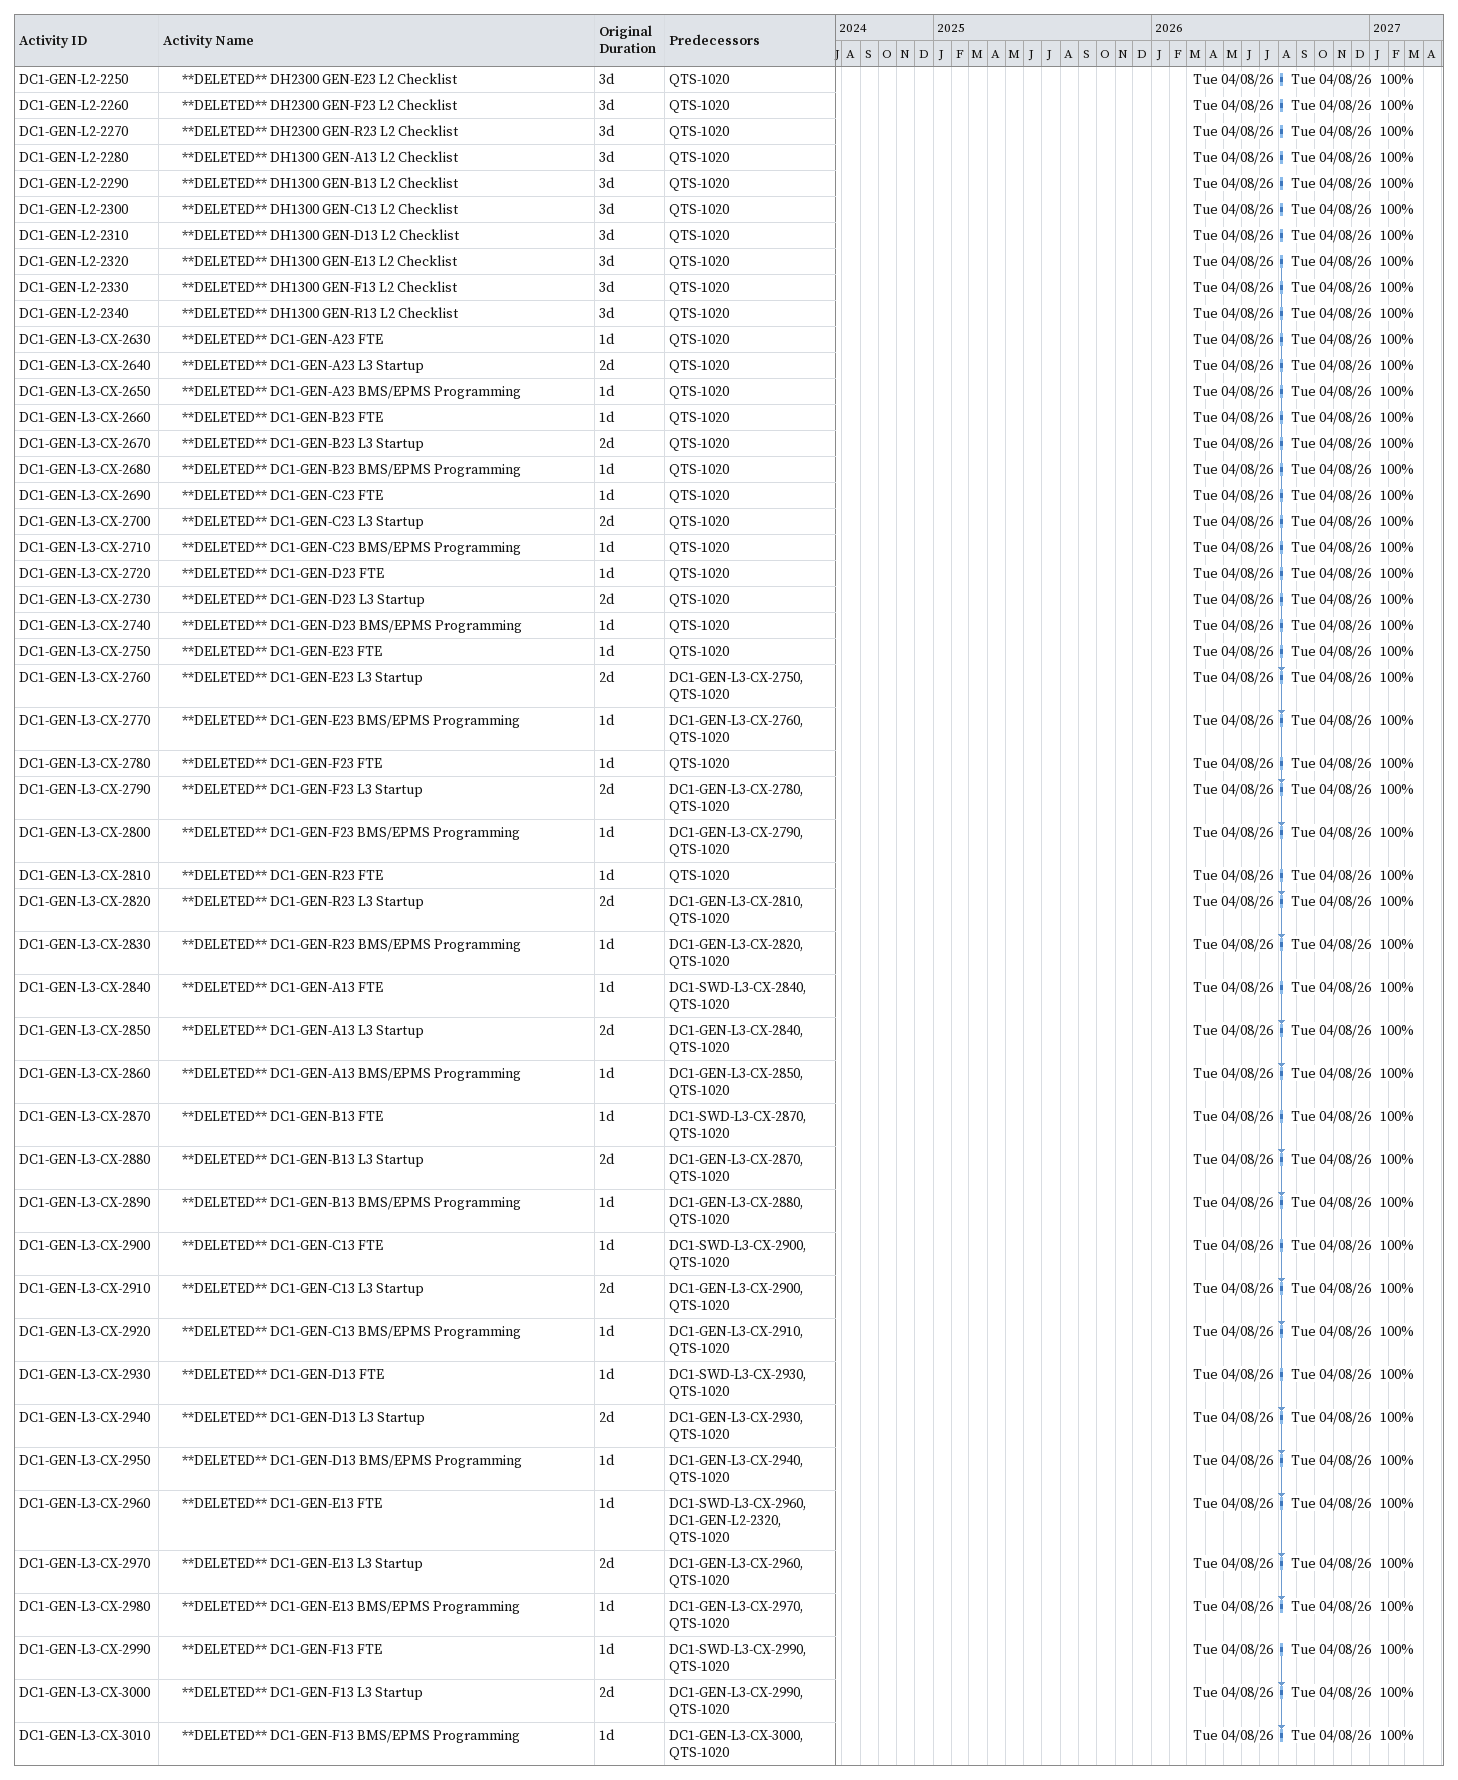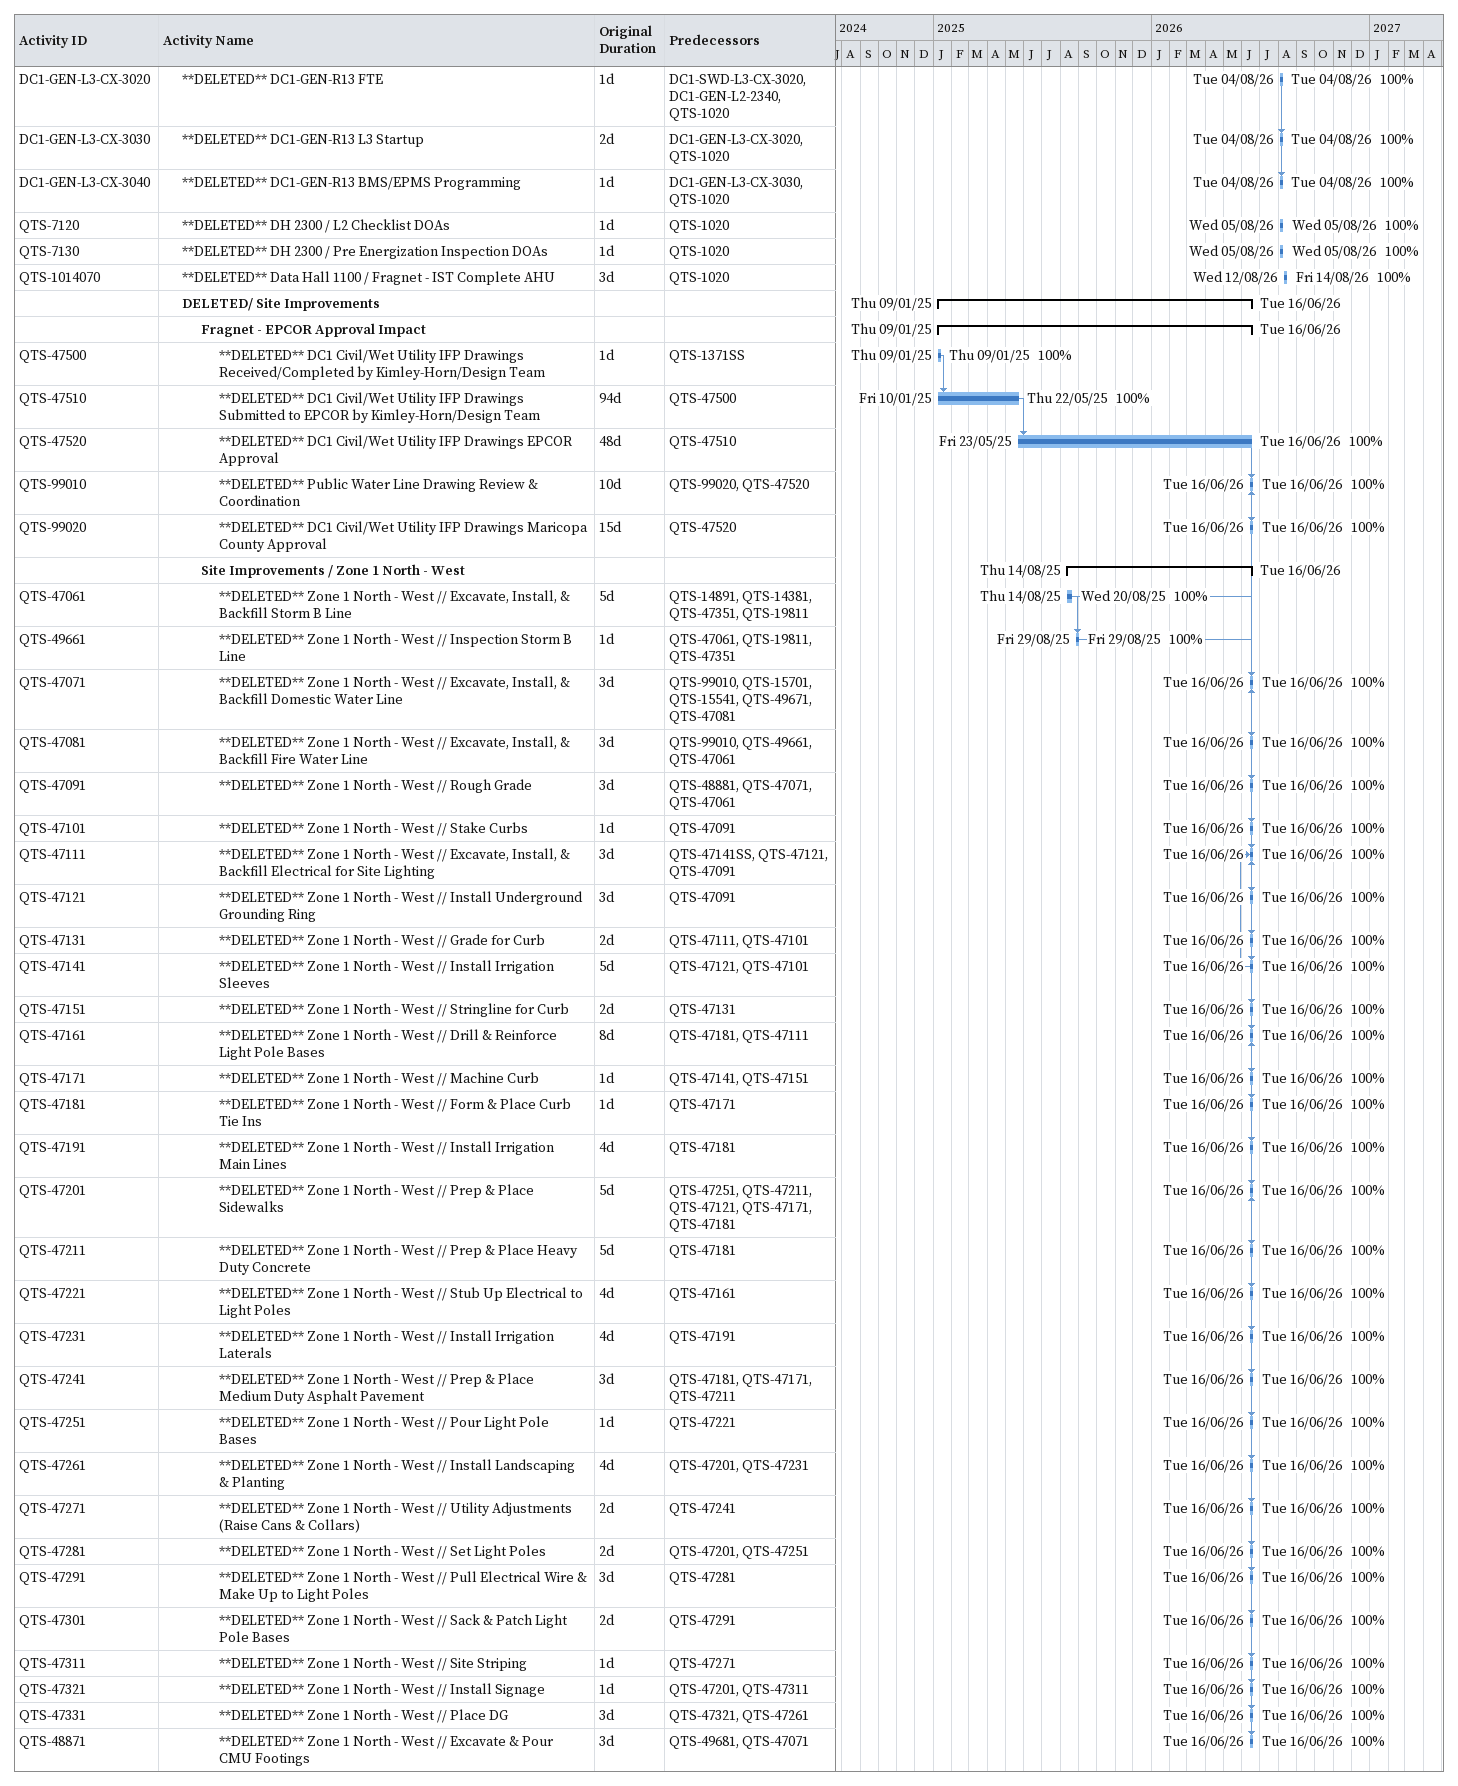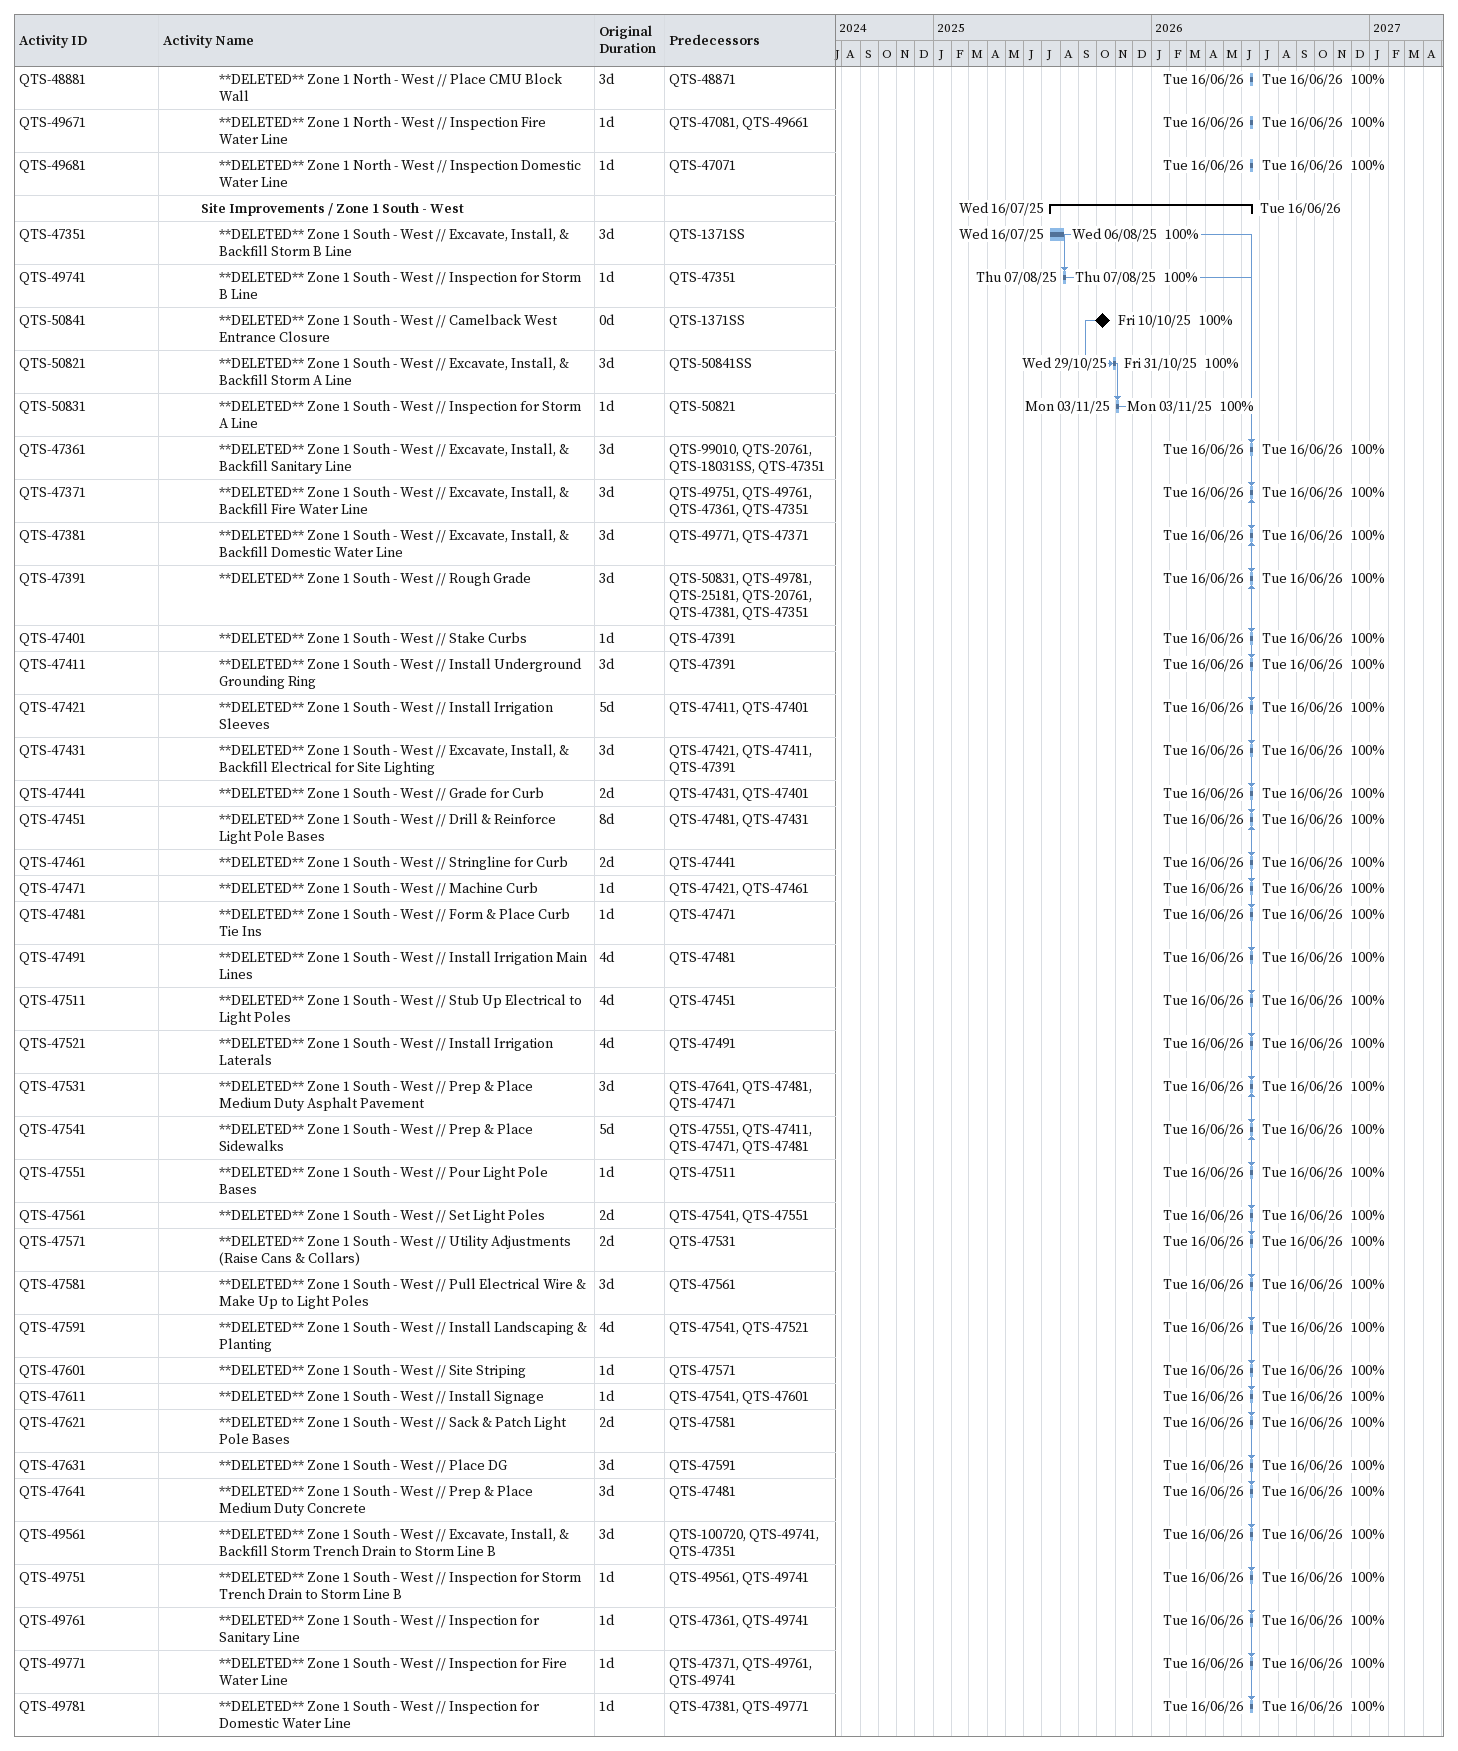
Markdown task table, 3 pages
| ID | Level | Task | Original duration | Start | Finish | Predecessors | % complete |
|---|---|---|---|---|---|---|---|
| DC1-GEN-L2-2250 | 2 | **DELETED** DH2300 GEN-E23 L2 Checklist | 3d | 2026-08-04 | 2026-08-04 | QTS-1020 | 100 |
| DC1-GEN-L2-2260 | 2 | **DELETED** DH2300 GEN-F23 L2 Checklist | 3d | 2026-08-04 | 2026-08-04 | QTS-1020 | 100 |
| DC1-GEN-L2-2270 | 2 | **DELETED** DH2300 GEN-R23 L2 Checklist | 3d | 2026-08-04 | 2026-08-04 | QTS-1020 | 100 |
| DC1-GEN-L2-2280 | 2 | **DELETED** DH1300 GEN-A13 L2 Checklist | 3d | 2026-08-04 | 2026-08-04 | QTS-1020 | 100 |
| DC1-GEN-L2-2290 | 2 | **DELETED** DH1300 GEN-B13 L2 Checklist | 3d | 2026-08-04 | 2026-08-04 | QTS-1020 | 100 |
| DC1-GEN-L2-2300 | 2 | **DELETED** DH1300 GEN-C13 L2 Checklist | 3d | 2026-08-04 | 2026-08-04 | QTS-1020 | 100 |
| DC1-GEN-L2-2310 | 2 | **DELETED** DH1300 GEN-D13 L2 Checklist | 3d | 2026-08-04 | 2026-08-04 | QTS-1020 | 100 |
| DC1-GEN-L2-2320 | 2 | **DELETED** DH1300 GEN-E13 L2 Checklist | 3d | 2026-08-04 | 2026-08-04 | QTS-1020 | 100 |
| DC1-GEN-L2-2330 | 2 | **DELETED** DH1300 GEN-F13 L2 Checklist | 3d | 2026-08-04 | 2026-08-04 | QTS-1020 | 100 |
| DC1-GEN-L2-2340 | 2 | **DELETED** DH1300 GEN-R13 L2 Checklist | 3d | 2026-08-04 | 2026-08-04 | QTS-1020 | 100 |
| DC1-GEN-L3-CX-2630 | 2 | **DELETED** DC1-GEN-A23 FTE | 1d | 2026-08-04 | 2026-08-04 | QTS-1020 | 100 |
| DC1-GEN-L3-CX-2640 | 2 | **DELETED** DC1-GEN-A23 L3 Startup | 2d | 2026-08-04 | 2026-08-04 | QTS-1020 | 100 |
| DC1-GEN-L3-CX-2650 | 2 | **DELETED** DC1-GEN-A23 BMS/EPMS Programming | 1d | 2026-08-04 | 2026-08-04 | QTS-1020 | 100 |
| DC1-GEN-L3-CX-2660 | 2 | **DELETED** DC1-GEN-B23 FTE | 1d | 2026-08-04 | 2026-08-04 | QTS-1020 | 100 |
| DC1-GEN-L3-CX-2670 | 2 | **DELETED** DC1-GEN-B23 L3 Startup | 2d | 2026-08-04 | 2026-08-04 | QTS-1020 | 100 |
| DC1-GEN-L3-CX-2680 | 2 | **DELETED** DC1-GEN-B23 BMS/EPMS Programming | 1d | 2026-08-04 | 2026-08-04 | QTS-1020 | 100 |
| DC1-GEN-L3-CX-2690 | 2 | **DELETED** DC1-GEN-C23 FTE | 1d | 2026-08-04 | 2026-08-04 | QTS-1020 | 100 |
| DC1-GEN-L3-CX-2700 | 2 | **DELETED** DC1-GEN-C23 L3 Startup | 2d | 2026-08-04 | 2026-08-04 | QTS-1020 | 100 |
| DC1-GEN-L3-CX-2710 | 2 | **DELETED** DC1-GEN-C23 BMS/EPMS Programming | 1d | 2026-08-04 | 2026-08-04 | QTS-1020 | 100 |
| DC1-GEN-L3-CX-2720 | 2 | **DELETED** DC1-GEN-D23 FTE | 1d | 2026-08-04 | 2026-08-04 | QTS-1020 | 100 |
| DC1-GEN-L3-CX-2730 | 2 | **DELETED** DC1-GEN-D23 L3 Startup | 2d | 2026-08-04 | 2026-08-04 | QTS-1020 | 100 |
| DC1-GEN-L3-CX-2740 | 2 | **DELETED** DC1-GEN-D23 BMS/EPMS Programming | 1d | 2026-08-04 | 2026-08-04 | QTS-1020 | 100 |
| DC1-GEN-L3-CX-2750 | 2 | **DELETED** DC1-GEN-E23 FTE | 1d | 2026-08-04 | 2026-08-04 | QTS-1020 | 100 |
| DC1-GEN-L3-CX-2760 | 2 | **DELETED** DC1-GEN-E23 L3 Startup | 2d | 2026-08-04 | 2026-08-04 | DC1-GEN-L3-CX-2750, QTS-1020 | 100 |
| DC1-GEN-L3-CX-2770 | 2 | **DELETED** DC1-GEN-E23 BMS/EPMS Programming | 1d | 2026-08-04 | 2026-08-04 | DC1-GEN-L3-CX-2760, QTS-1020 | 100 |
| DC1-GEN-L3-CX-2780 | 2 | **DELETED** DC1-GEN-F23 FTE | 1d | 2026-08-04 | 2026-08-04 | QTS-1020 | 100 |
| DC1-GEN-L3-CX-2790 | 2 | **DELETED** DC1-GEN-F23 L3 Startup | 2d | 2026-08-04 | 2026-08-04 | DC1-GEN-L3-CX-2780, QTS-1020 | 100 |
| DC1-GEN-L3-CX-2800 | 2 | **DELETED** DC1-GEN-F23 BMS/EPMS Programming | 1d | 2026-08-04 | 2026-08-04 | DC1-GEN-L3-CX-2790, QTS-1020 | 100 |
| DC1-GEN-L3-CX-2810 | 2 | **DELETED** DC1-GEN-R23 FTE | 1d | 2026-08-04 | 2026-08-04 | QTS-1020 | 100 |
| DC1-GEN-L3-CX-2820 | 2 | **DELETED** DC1-GEN-R23 L3 Startup | 2d | 2026-08-04 | 2026-08-04 | DC1-GEN-L3-CX-2810, QTS-1020 | 100 |
| DC1-GEN-L3-CX-2830 | 2 | **DELETED** DC1-GEN-R23 BMS/EPMS Programming | 1d | 2026-08-04 | 2026-08-04 | DC1-GEN-L3-CX-2820, QTS-1020 | 100 |
| DC1-GEN-L3-CX-2840 | 2 | **DELETED** DC1-GEN-A13 FTE | 1d | 2026-08-04 | 2026-08-04 | DC1-SWD-L3-CX-2840, QTS-1020 | 100 |
| DC1-GEN-L3-CX-2850 | 2 | **DELETED** DC1-GEN-A13 L3 Startup | 2d | 2026-08-04 | 2026-08-04 | DC1-GEN-L3-CX-2840, QTS-1020 | 100 |
| DC1-GEN-L3-CX-2860 | 2 | **DELETED** DC1-GEN-A13 BMS/EPMS Programming | 1d | 2026-08-04 | 2026-08-04 | DC1-GEN-L3-CX-2850, QTS-1020 | 100 |
| DC1-GEN-L3-CX-2870 | 2 | **DELETED** DC1-GEN-B13 FTE | 1d | 2026-08-04 | 2026-08-04 | DC1-SWD-L3-CX-2870, QTS-1020 | 100 |
| DC1-GEN-L3-CX-2880 | 2 | **DELETED** DC1-GEN-B13 L3 Startup | 2d | 2026-08-04 | 2026-08-04 | DC1-GEN-L3-CX-2870, QTS-1020 | 100 |
| DC1-GEN-L3-CX-2890 | 2 | **DELETED** DC1-GEN-B13 BMS/EPMS Programming | 1d | 2026-08-04 | 2026-08-04 | DC1-GEN-L3-CX-2880, QTS-1020 | 100 |
| DC1-GEN-L3-CX-2900 | 2 | **DELETED** DC1-GEN-C13 FTE | 1d | 2026-08-04 | 2026-08-04 | DC1-SWD-L3-CX-2900, QTS-1020 | 100 |
| DC1-GEN-L3-CX-2910 | 2 | **DELETED** DC1-GEN-C13 L3 Startup | 2d | 2026-08-04 | 2026-08-04 | DC1-GEN-L3-CX-2900, QTS-1020 | 100 |
| DC1-GEN-L3-CX-2920 | 2 | **DELETED** DC1-GEN-C13 BMS/EPMS Programming | 1d | 2026-08-04 | 2026-08-04 | DC1-GEN-L3-CX-2910, QTS-1020 | 100 |
| DC1-GEN-L3-CX-2930 | 2 | **DELETED** DC1-GEN-D13 FTE | 1d | 2026-08-04 | 2026-08-04 | DC1-SWD-L3-CX-2930, QTS-1020 | 100 |
| DC1-GEN-L3-CX-2940 | 2 | **DELETED** DC1-GEN-D13 L3 Startup | 2d | 2026-08-04 | 2026-08-04 | DC1-GEN-L3-CX-2930, QTS-1020 | 100 |
| DC1-GEN-L3-CX-2950 | 2 | **DELETED** DC1-GEN-D13 BMS/EPMS Programming | 1d | 2026-08-04 | 2026-08-04 | DC1-GEN-L3-CX-2940, QTS-1020 | 100 |
| DC1-GEN-L3-CX-2960 | 2 | **DELETED** DC1-GEN-E13 FTE | 1d | 2026-08-04 | 2026-08-04 | DC1-SWD-L3-CX-2960, DC1-GEN-L2-2320, QTS-1020 | 100 |
| DC1-GEN-L3-CX-2970 | 2 | **DELETED** DC1-GEN-E13 L3 Startup | 2d | 2026-08-04 | 2026-08-04 | DC1-GEN-L3-CX-2960, QTS-1020 | 100 |
| DC1-GEN-L3-CX-2980 | 2 | **DELETED** DC1-GEN-E13 BMS/EPMS Programming | 1d | 2026-08-04 | 2026-08-04 | DC1-GEN-L3-CX-2970, QTS-1020 | 100 |
| DC1-GEN-L3-CX-2990 | 2 | **DELETED** DC1-GEN-F13 FTE | 1d | 2026-08-04 | 2026-08-04 | DC1-SWD-L3-CX-2990, QTS-1020 | 100 |
| DC1-GEN-L3-CX-3000 | 2 | **DELETED** DC1-GEN-F13 L3 Startup | 2d | 2026-08-04 | 2026-08-04 | DC1-GEN-L3-CX-2990, QTS-1020 | 100 |
| DC1-GEN-L3-CX-3010 | 2 | **DELETED** DC1-GEN-F13 BMS/EPMS Programming | 1d | 2026-08-04 | 2026-08-04 | DC1-GEN-L3-CX-3000, QTS-1020 | 100 |
| DC1-GEN-L3-CX-3020 | 2 | **DELETED** DC1-GEN-R13 FTE | 1d | 2026-08-04 | 2026-08-04 | DC1-SWD-L3-CX-3020, DC1-GEN-L2-2340, QTS-1020 | 100 |
| DC1-GEN-L3-CX-3030 | 2 | **DELETED** DC1-GEN-R13 L3 Startup | 2d | 2026-08-04 | 2026-08-04 | DC1-GEN-L3-CX-3020, QTS-1020 | 100 |
| DC1-GEN-L3-CX-3040 | 2 | **DELETED** DC1-GEN-R13 BMS/EPMS Programming | 1d | 2026-08-04 | 2026-08-04 | DC1-GEN-L3-CX-3030, QTS-1020 | 100 |
| QTS-7120 | 2 | **DELETED** DH 2300 / L2 Checklist DOAs | 1d | 2026-08-05 | 2026-08-05 | QTS-1020 | 100 |
| QTS-7130 | 2 | **DELETED** DH 2300 / Pre Energization Inspection DOAs | 1d | 2026-08-05 | 2026-08-05 | QTS-1020 | 100 |
| QTS-1014070 | 2 | **DELETED** Data Hall 1100 / Fragnet - IST Complete AHU | 3d | 2026-08-12 | 2026-08-14 | QTS-1020 | 100 |
|  | 2 | **DELETED/ Site Improvements** |  | 2025-01-09 | 2026-06-16 |  |  |
|  | 3 | **Fragnet - EPCOR Approval Impact** |  | 2025-01-09 | 2026-06-16 |  |  |
| QTS-47500 | 4 | **DELETED** DC1 Civil/Wet Utility IFP Drawings Received/Completed by Kimley-Horn/Design Team | 1d | 2025-01-09 | 2025-01-09 | QTS-1371SS | 100 |
| QTS-47510 | 4 | **DELETED** DC1 Civil/Wet Utility IFP Drawings Submitted to EPCOR by Kimley-Horn/Design Team | 94d | 2025-01-10 | 2025-05-22 | QTS-47500 | 100 |
| QTS-47520 | 4 | **DELETED** DC1 Civil/Wet Utility IFP Drawings EPCOR Approval | 48d | 2025-05-23 | 2026-06-16 | QTS-47510 | 100 |
| QTS-99010 | 4 | **DELETED** Public Water Line Drawing Review & Coordination | 10d | 2026-06-16 | 2026-06-16 | QTS-99020, QTS-47520 | 100 |
| QTS-99020 | 4 | **DELETED** DC1 Civil/Wet Utility IFP Drawings Maricopa County Approval | 15d | 2026-06-16 | 2026-06-16 | QTS-47520 | 100 |
|  | 3 | **Site Improvements / Zone 1 North - West** |  | 2025-08-14 | 2026-06-16 |  |  |
| QTS-47061 | 4 | **DELETED** Zone 1 North - West // Excavate, Install, & Backfill Storm B Line | 5d | 2025-08-14 | 2025-08-20 | QTS-14891, QTS-14381, QTS-47351, QTS-19811 | 100 |
| QTS-49661 | 4 | **DELETED** Zone 1 North - West // Inspection Storm B Line | 1d | 2025-08-29 | 2025-08-29 | QTS-47061, QTS-19811, QTS-47351 | 100 |
| QTS-47071 | 4 | **DELETED** Zone 1 North - West // Excavate, Install, & Backfill Domestic Water Line | 3d | 2026-06-16 | 2026-06-16 | QTS-99010, QTS-15701, QTS-15541, QTS-49671, QTS-47081 | 100 |
| QTS-47081 | 4 | **DELETED** Zone 1 North - West // Excavate, Install, & Backfill Fire Water Line | 3d | 2026-06-16 | 2026-06-16 | QTS-99010, QTS-49661, QTS-47061 | 100 |
| QTS-47091 | 4 | **DELETED** Zone 1 North - West // Rough Grade | 3d | 2026-06-16 | 2026-06-16 | QTS-48881, QTS-47071, QTS-47061 | 100 |
| QTS-47101 | 4 | **DELETED** Zone 1 North - West // Stake Curbs | 1d | 2026-06-16 | 2026-06-16 | QTS-47091 | 100 |
| QTS-47111 | 4 | **DELETED** Zone 1 North - West // Excavate, Install, & Backfill Electrical for Site Lighting | 3d | 2026-06-16 | 2026-06-16 | QTS-47141SS, QTS-47121, QTS-47091 | 100 |
| QTS-47121 | 4 | **DELETED** Zone 1 North - West // Install Underground Grounding Ring | 3d | 2026-06-16 | 2026-06-16 | QTS-47091 | 100 |
| QTS-47131 | 4 | **DELETED** Zone 1 North - West // Grade for Curb | 2d | 2026-06-16 | 2026-06-16 | QTS-47111, QTS-47101 | 100 |
| QTS-47141 | 4 | **DELETED** Zone 1 North - West // Install Irrigation Sleeves | 5d | 2026-06-16 | 2026-06-16 | QTS-47121, QTS-47101 | 100 |
| QTS-47151 | 4 | **DELETED** Zone 1 North - West // Stringline for Curb | 2d | 2026-06-16 | 2026-06-16 | QTS-47131 | 100 |
| QTS-47161 | 4 | **DELETED** Zone 1 North - West // Drill & Reinforce Light Pole Bases | 8d | 2026-06-16 | 2026-06-16 | QTS-47181, QTS-47111 | 100 |
| QTS-47171 | 4 | **DELETED** Zone 1 North - West // Machine Curb | 1d | 2026-06-16 | 2026-06-16 | QTS-47141, QTS-47151 | 100 |
| QTS-47181 | 4 | **DELETED** Zone 1 North - West // Form & Place Curb Tie Ins | 1d | 2026-06-16 | 2026-06-16 | QTS-47171 | 100 |
| QTS-47191 | 4 | **DELETED** Zone 1 North - West // Install Irrigation Main Lines | 4d | 2026-06-16 | 2026-06-16 | QTS-47181 | 100 |
| QTS-47201 | 4 | **DELETED** Zone 1 North - West // Prep & Place Sidewalks | 5d | 2026-06-16 | 2026-06-16 | QTS-47251, QTS-47211, QTS-47121, QTS-47171, QTS-47181 | 100 |
| QTS-47211 | 4 | **DELETED** Zone 1 North - West // Prep & Place Heavy Duty Concrete | 5d | 2026-06-16 | 2026-06-16 | QTS-47181 | 100 |
| QTS-47221 | 4 | **DELETED** Zone 1 North - West // Stub Up Electrical to Light Poles | 4d | 2026-06-16 | 2026-06-16 | QTS-47161 | 100 |
| QTS-47231 | 4 | **DELETED** Zone 1 North - West // Install Irrigation Laterals | 4d | 2026-06-16 | 2026-06-16 | QTS-47191 | 100 |
| QTS-47241 | 4 | **DELETED** Zone 1 North - West // Prep & Place Medium Duty Asphalt Pavement | 3d | 2026-06-16 | 2026-06-16 | QTS-47181, QTS-47171, QTS-47211 | 100 |
| QTS-47251 | 4 | **DELETED** Zone 1 North - West // Pour Light Pole Bases | 1d | 2026-06-16 | 2026-06-16 | QTS-47221 | 100 |
| QTS-47261 | 4 | **DELETED** Zone 1 North - West // Install Landscaping & Planting | 4d | 2026-06-16 | 2026-06-16 | QTS-47201, QTS-47231 | 100 |
| QTS-47271 | 4 | **DELETED** Zone 1 North - West // Utility Adjustments (Raise Cans & Collars) | 2d | 2026-06-16 | 2026-06-16 | QTS-47241 | 100 |
| QTS-47281 | 4 | **DELETED** Zone 1 North - West // Set Light Poles | 2d | 2026-06-16 | 2026-06-16 | QTS-47201, QTS-47251 | 100 |
| QTS-47291 | 4 | **DELETED** Zone 1 North - West // Pull Electrical Wire & Make Up to Light Poles | 3d | 2026-06-16 | 2026-06-16 | QTS-47281 | 100 |
| QTS-47301 | 4 | **DELETED** Zone 1 North - West // Sack & Patch Light Pole Bases | 2d | 2026-06-16 | 2026-06-16 | QTS-47291 | 100 |
| QTS-47311 | 4 | **DELETED** Zone 1 North - West // Site Striping | 1d | 2026-06-16 | 2026-06-16 | QTS-47271 | 100 |
| QTS-47321 | 4 | **DELETED** Zone 1 North - West // Install Signage | 1d | 2026-06-16 | 2026-06-16 | QTS-47201, QTS-47311 | 100 |
| QTS-47331 | 4 | **DELETED** Zone 1 North - West // Place DG | 3d | 2026-06-16 | 2026-06-16 | QTS-47321, QTS-47261 | 100 |
| QTS-48871 | 4 | **DELETED** Zone 1 North - West // Excavate & Pour CMU Footings | 3d | 2026-06-16 | 2026-06-16 | QTS-49681, QTS-47071 | 100 |
| QTS-48881 | 4 | **DELETED** Zone 1 North - West // Place CMU Block Wall | 3d | 2026-06-16 | 2026-06-16 | QTS-48871 | 100 |
| QTS-49671 | 4 | **DELETED** Zone 1 North - West // Inspection Fire Water Line | 1d | 2026-06-16 | 2026-06-16 | QTS-47081, QTS-49661 | 100 |
| QTS-49681 | 4 | **DELETED** Zone 1 North - West // Inspection Domestic Water Line | 1d | 2026-06-16 | 2026-06-16 | QTS-47071 | 100 |
|  | 3 | **Site Improvements / Zone 1 South - West** |  | 2025-07-16 | 2026-06-16 |  |  |
| QTS-47351 | 4 | **DELETED** Zone 1 South - West // Excavate, Install, & Backfill Storm B Line | 3d | 2025-07-16 | 2025-08-06 | QTS-1371SS | 100 |
| QTS-49741 | 4 | **DELETED** Zone 1 South - West // Inspection for Storm B Line | 1d | 2025-08-07 | 2025-08-07 | QTS-47351 | 100 |
| QTS-50841 | 4 | **DELETED** Zone 1 South - West // Camelback West Entrance Closure | 0d | 2025-10-10 | 2025-10-10 | QTS-1371SS | 100 |
| QTS-50821 | 4 | **DELETED** Zone 1 South - West // Excavate, Install, & Backfill Storm A Line | 3d | 2025-10-29 | 2025-10-31 | QTS-50841SS | 100 |
| QTS-50831 | 4 | **DELETED** Zone 1 South - West // Inspection for Storm A Line | 1d | 2025-11-03 | 2025-11-03 | QTS-50821 | 100 |
| QTS-47361 | 4 | **DELETED** Zone 1 South - West // Excavate, Install, & Backfill Sanitary Line | 3d | 2026-06-16 | 2026-06-16 | QTS-99010, QTS-20761, QTS-18031SS, QTS-47351 | 100 |
| QTS-47371 | 4 | **DELETED** Zone 1 South - West // Excavate, Install, & Backfill Fire Water Line | 3d | 2026-06-16 | 2026-06-16 | QTS-49751, QTS-49761, QTS-47361, QTS-47351 | 100 |
| QTS-47381 | 4 | **DELETED** Zone 1 South - West // Excavate, Install, & Backfill Domestic Water Line | 3d | 2026-06-16 | 2026-06-16 | QTS-49771, QTS-47371 | 100 |
| QTS-47391 | 4 | **DELETED** Zone 1 South - West // Rough Grade | 3d | 2026-06-16 | 2026-06-16 | QTS-50831, QTS-49781, QTS-25181, QTS-20761, QTS-47381, QTS-47351 | 100 |
| QTS-47401 | 4 | **DELETED** Zone 1 South - West // Stake Curbs | 1d | 2026-06-16 | 2026-06-16 | QTS-47391 | 100 |
| QTS-47411 | 4 | **DELETED** Zone 1 South - West // Install Underground Grounding Ring | 3d | 2026-06-16 | 2026-06-16 | QTS-47391 | 100 |
| QTS-47421 | 4 | **DELETED** Zone 1 South - West // Install Irrigation Sleeves | 5d | 2026-06-16 | 2026-06-16 | QTS-47411, QTS-47401 | 100 |
| QTS-47431 | 4 | **DELETED** Zone 1 South - West // Excavate, Install, & Backfill Electrical for Site Lighting | 3d | 2026-06-16 | 2026-06-16 | QTS-47421, QTS-47411, QTS-47391 | 100 |
| QTS-47441 | 4 | **DELETED** Zone 1 South - West // Grade for Curb | 2d | 2026-06-16 | 2026-06-16 | QTS-47431, QTS-47401 | 100 |
| QTS-47451 | 4 | **DELETED** Zone 1 South - West // Drill & Reinforce Light Pole Bases | 8d | 2026-06-16 | 2026-06-16 | QTS-47481, QTS-47431 | 100 |
| QTS-47461 | 4 | **DELETED** Zone 1 South - West // Stringline for Curb | 2d | 2026-06-16 | 2026-06-16 | QTS-47441 | 100 |
| QTS-47471 | 4 | **DELETED** Zone 1 South - West // Machine Curb | 1d | 2026-06-16 | 2026-06-16 | QTS-47421, QTS-47461 | 100 |
| QTS-47481 | 4 | **DELETED** Zone 1 South - West // Form & Place Curb Tie Ins | 1d | 2026-06-16 | 2026-06-16 | QTS-47471 | 100 |
| QTS-47491 | 4 | **DELETED** Zone 1 South - West // Install Irrigation Main Lines | 4d | 2026-06-16 | 2026-06-16 | QTS-47481 | 100 |
| QTS-47511 | 4 | **DELETED** Zone 1 South - West // Stub Up Electrical to Light Poles | 4d | 2026-06-16 | 2026-06-16 | QTS-47451 | 100 |
| QTS-47521 | 4 | **DELETED** Zone 1 South - West // Install Irrigation Laterals | 4d | 2026-06-16 | 2026-06-16 | QTS-47491 | 100 |
| QTS-47531 | 4 | **DELETED** Zone 1 South - West // Prep & Place Medium Duty Asphalt Pavement | 3d | 2026-06-16 | 2026-06-16 | QTS-47641, QTS-47481, QTS-47471 | 100 |
| QTS-47541 | 4 | **DELETED** Zone 1 South - West // Prep & Place Sidewalks | 5d | 2026-06-16 | 2026-06-16 | QTS-47551, QTS-47411, QTS-47471, QTS-47481 | 100 |
| QTS-47551 | 4 | **DELETED** Zone 1 South - West // Pour Light Pole Bases | 1d | 2026-06-16 | 2026-06-16 | QTS-47511 | 100 |
| QTS-47561 | 4 | **DELETED** Zone 1 South - West // Set Light Poles | 2d | 2026-06-16 | 2026-06-16 | QTS-47541, QTS-47551 | 100 |
| QTS-47571 | 4 | **DELETED** Zone 1 South - West // Utility Adjustments (Raise Cans & Collars) | 2d | 2026-06-16 | 2026-06-16 | QTS-47531 | 100 |
| QTS-47581 | 4 | **DELETED** Zone 1 South - West // Pull Electrical Wire & Make Up to Light Poles | 3d | 2026-06-16 | 2026-06-16 | QTS-47561 | 100 |
| QTS-47591 | 4 | **DELETED** Zone 1 South - West // Install Landscaping & Planting | 4d | 2026-06-16 | 2026-06-16 | QTS-47541, QTS-47521 | 100 |
| QTS-47601 | 4 | **DELETED** Zone 1 South - West // Site Striping | 1d | 2026-06-16 | 2026-06-16 | QTS-47571 | 100 |
| QTS-47611 | 4 | **DELETED** Zone 1 South - West // Install Signage | 1d | 2026-06-16 | 2026-06-16 | QTS-47541, QTS-47601 | 100 |
| QTS-47621 | 4 | **DELETED** Zone 1 South - West // Sack & Patch Light Pole Bases | 2d | 2026-06-16 | 2026-06-16 | QTS-47581 | 100 |
| QTS-47631 | 4 | **DELETED** Zone 1 South - West // Place DG | 3d | 2026-06-16 | 2026-06-16 | QTS-47591 | 100 |
| QTS-47641 | 4 | **DELETED** Zone 1 South - West // Prep & Place Medium Duty Concrete | 3d | 2026-06-16 | 2026-06-16 | QTS-47481 | 100 |
| QTS-49561 | 4 | **DELETED** Zone 1 South - West // Excavate, Install, & Backfill Storm Trench Drain to Storm Line B | 3d | 2026-06-16 | 2026-06-16 | QTS-100720, QTS-49741, QTS-47351 | 100 |
| QTS-49751 | 4 | **DELETED** Zone 1 South - West // Inspection for Storm Trench Drain to Storm Line B | 1d | 2026-06-16 | 2026-06-16 | QTS-49561, QTS-49741 | 100 |
| QTS-49761 | 4 | **DELETED** Zone 1 South - West // Inspection for Sanitary Line | 1d | 2026-06-16 | 2026-06-16 | QTS-47361, QTS-49741 | 100 |
| QTS-49771 | 4 | **DELETED** Zone 1 South - West // Inspection for Fire Water Line | 1d | 2026-06-16 | 2026-06-16 | QTS-47371, QTS-49761, QTS-49741 | 100 |
| QTS-49781 | 4 | **DELETED** Zone 1 South - West // Inspection for Domestic Water Line | 1d | 2026-06-16 | 2026-06-16 | QTS-47381, QTS-49771 | 100 |
